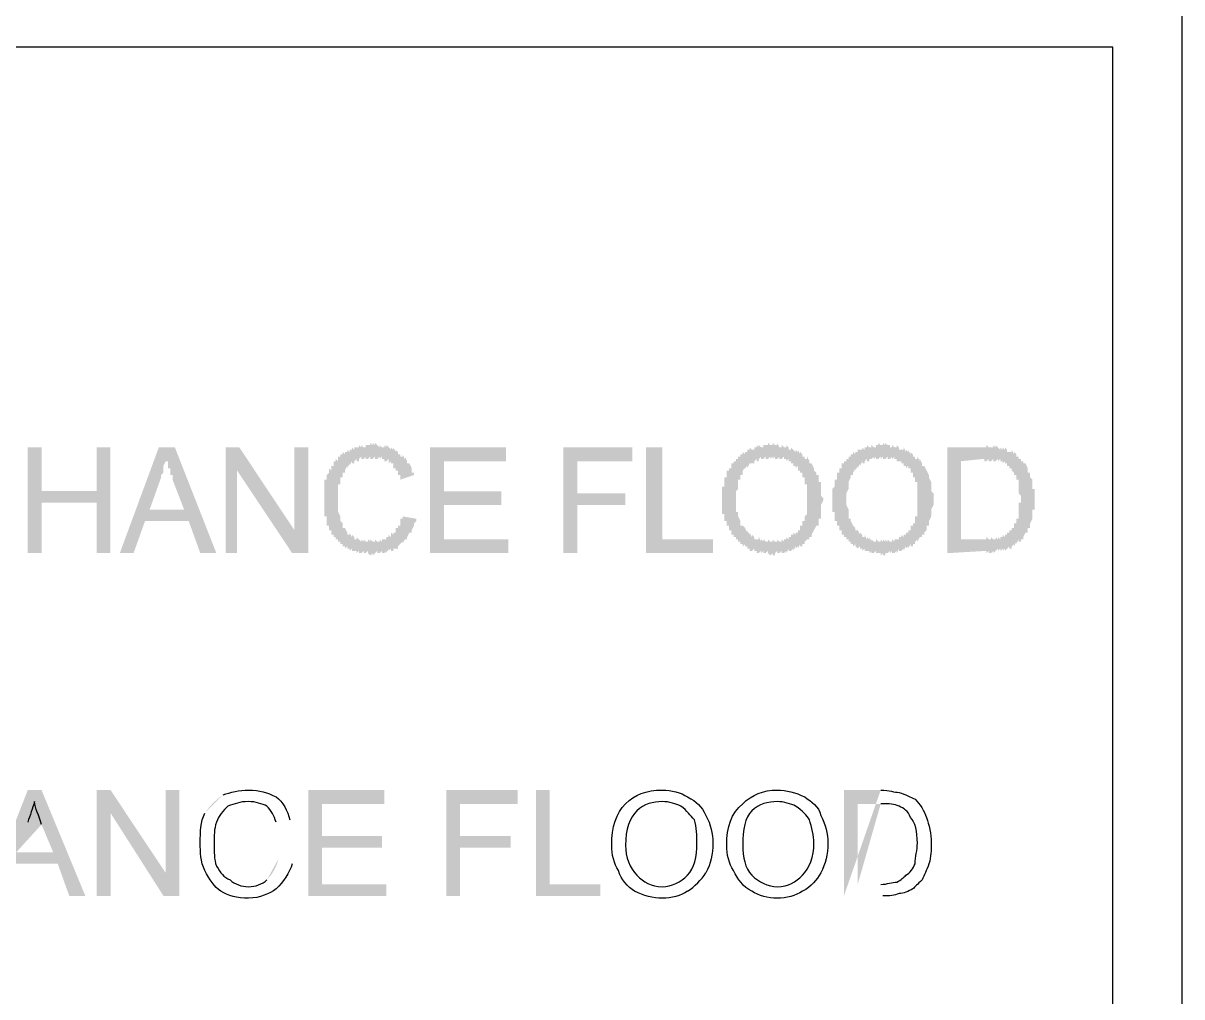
# Model space of a CAD drawing. Header units: feet. Extents: x -88.4 to -52.7, y -30 to -2.4.
# Drawn here: x -55.828 to -54.987, y -10.448 to -9.742 of the extents above; entities that cross this region are included whole.
import ezdxf

# ---------------------------------------------------------------- set-up
doc = ezdxf.new("R2010")
doc.units = ezdxf.units.FT
doc.header["$LTSCALE"] = 0.3
doc.header["$MEASUREMENT"] = 0
doc.layers.add('PDF_Geometry', color=7, linetype='Continuous')
doc.layers.add('PDF_Solid Fills', color=7, linetype='Continuous')

msp = doc.modelspace()

# ---------------------------------------------------------------- hatches: boundary and pattern name
at = {"layer": 'PDF_Solid Fills', "transparency": 33554559}
for points in [[(-55.55233, -10.09957), (-55.54233, -10.10124), (-55.54233, -10.10291), (-55.544, -10.10457), (-55.544, -10.10291), (-55.544, -10.10624), (-55.544, -10.10791), (-55.544, -10.10624), (-55.54567, -10.10957), (-55.54567, -10.10791), (-55.54567, -10.11124), (-55.54733, -10.11124), (-55.54733, -10.11291), (-55.54733, -10.11124), (-55.549, -10.11457), (-55.549, -10.11291), (-55.549, -10.11624), (-55.55067, -10.11624), (-55.55067, -10.11791), (-55.55067, -10.11624), (-55.55233, -10.11957), (-55.55233, -10.11791), (-55.554, -10.11957), (-55.554, -10.12124), (-55.554, -10.11957), (-55.55567, -10.12124), (-55.55567, -10.12291), (-55.55733, -10.12291), (-55.559, -10.12291), (-55.559, -10.12457), (-55.56067, -10.12457), (-55.56067, -10.12291), (-55.56233, -10.12457), (-55.56233, -10.12291), (-55.564, -10.12624), (-55.564, -10.12457), (-55.56567, -10.12624), (-55.56733, -10.12624), (-55.56733, -10.12457), (-55.569, -10.12624), (-55.57067, -10.12624), (-55.57067, -10.12457), (-55.57233, -10.12624), (-55.574, -10.12791), (-55.574, -10.12624), (-55.57567, -10.12791), (-55.57733, -10.12624), (-55.57733, -10.12457), (-55.579, -10.12624), (-55.58067, -10.12624), (-55.58067, -10.12457), (-55.58233, -10.12624), (-55.584, -10.12624), (-55.584, -10.12457), (-55.58567, -10.12624), (-55.58567, -10.12457), (-55.58733, -10.12457), (-55.5891, -10.12457), (-55.5891, -10.12291), (-55.59077, -10.12457), (-55.59077, -10.12291), (-55.59244, -10.12291), (-55.59244, -10.12124), (-55.5941, -10.12291), (-55.5941, -10.12124), (-55.59577, -10.12124), (-55.59577, -10.11957), (-55.59744, -10.11957), (-55.59744, -10.11791), (-55.59744, -10.11791), (-55.5991, -10.11791), (-55.5991, -10.11624), (-55.60077, -10.11624), (-55.60077, -10.11457), (-55.60077, -10.11457), (-55.60244, -10.11457), (-55.60244, -10.11291), (-55.6041, -10.11291), (-55.6041, -10.11124), (-55.6041, -10.10957), (-55.60577, -10.10957), (-55.60577, -10.10791), (-55.60577, -10.10624), (-55.60577, -10.10624), (-55.60577, -10.10624), (-55.60744, -10.10624), (-55.60744, -10.10457), (-55.60744, -10.10291), (-55.60744, -10.10124), (-55.60744, -10.10124), (-55.60744, -10.09957), (-55.6091, -10.09957), (-55.6091, -10.09791), (-55.6091, -10.09624), (-55.6091, -10.09624), (-55.6091, -10.09457), (-55.6091, -10.09457), (-55.6091, -10.09291), (-55.6091, -10.09124), (-55.6091, -10.09124), (-55.6091, -10.08957), (-55.6091, -10.08791), (-55.6091, -10.08791), (-55.6091, -10.08624), (-55.6091, -10.08624), (-55.6091, -10.08457), (-55.6091, -10.08291), (-55.6091, -10.08291), (-55.6091, -10.08124), (-55.6091, -10.07957), (-55.6091, -10.07957), (-55.6091, -10.07791), (-55.6091, -10.07624), (-55.6091, -10.07624), (-55.6091, -10.07457), (-55.6091, -10.07291), (-55.60744, -10.07291), (-55.60744, -10.07124), (-55.60744, -10.07124), (-55.60744, -10.06957), (-55.60744, -10.06957), (-55.60577, -10.06791), (-55.60577, -10.06624), (-55.60577, -10.06624), (-55.60577, -10.06457), (-55.6041, -10.06624), (-55.6041, -10.06457), (-55.6041, -10.06291), (-55.60244, -10.06291), (-55.60244, -10.06114), (-55.60244, -10.05947), (-55.60077, -10.05947), (-55.60077, -10.0578), (-55.5991, -10.05947), (-55.5991, -10.0578), (-55.5991, -10.05614), (-55.59744, -10.05614), (-55.59744, -10.05447), (-55.59577, -10.05447), (-55.59577, -10.0528), (-55.5941, -10.05447), (-55.5941, -10.0528), (-55.59244, -10.0528), (-55.59244, -10.05114), (-55.59077, -10.0528), (-55.59077, -10.05114), (-55.5891, -10.05114), (-55.5891, -10.04947), (-55.58733, -10.05114), (-55.58733, -10.04947), (-55.58567, -10.04947), (-55.584, -10.04947), (-55.584, -10.0478), (-55.58233, -10.04947), (-55.58233, -10.0478), (-55.58067, -10.04947), (-55.579, -10.04947), (-55.579, -10.0478), (-55.57733, -10.0478), (-55.57567, -10.0478), (-55.57567, -10.04614), (-55.574, -10.0478), (-55.574, -10.04614), (-55.57233, -10.0478), (-55.57233, -10.04614), (-55.57067, -10.0478), (-55.569, -10.04947), (-55.569, -10.0478), (-55.56733, -10.04947), (-55.56567, -10.04947), (-55.56567, -10.0478), (-55.564, -10.04947), (-55.564, -10.0478), (-55.56233, -10.04947), (-55.56067, -10.05114), (-55.56067, -10.04947), (-55.559, -10.05114), (-55.559, -10.04947), (-55.55733, -10.0528), (-55.55733, -10.05114), (-55.55567, -10.0528), (-55.55567, -10.05447), (-55.554, -10.05447), (-55.554, -10.0528), (-55.554, -10.05614), (-55.55233, -10.05614), (-55.55233, -10.05447), (-55.55067, -10.0578), (-55.55067, -10.05614), (-55.549, -10.05947), (-55.549, -10.0578), (-55.549, -10.06114), (-55.54733, -10.06114), (-55.54733, -10.06291), (-55.54733, -10.06114), (-55.54567, -10.06457), (-55.54567, -10.06291), (-55.54567, -10.06624), (-55.54567, -10.06791), (-55.544, -10.06791), (-55.544, -10.06957), (-55.544, -10.07124), (-55.544, -10.06957), (-55.554, -10.07291), (-55.554, -10.07124), (-55.554, -10.06957), (-55.55567, -10.06957), (-55.55567, -10.06791), (-55.55567, -10.06624), (-55.55733, -10.06624), (-55.55733, -10.06457), (-55.55733, -10.06457), (-55.559, -10.06457), (-55.559, -10.06291), (-55.559, -10.06114), (-55.56067, -10.06114), (-55.56067, -10.05947), (-55.56233, -10.06114), (-55.56233, -10.05947), (-55.56233, -10.0578), (-55.564, -10.05947), (-55.56567, -10.05947), (-55.56567, -10.0578), (-55.56733, -10.0578), (-55.56733, -10.05614), (-55.569, -10.0578), (-55.569, -10.05614), (-55.57067, -10.0578), (-55.57233, -10.0578), (-55.57233, -10.05614), (-55.574, -10.0578), (-55.57567, -10.0578), (-55.57567, -10.05614), (-55.57733, -10.0578), (-55.579, -10.0578), (-55.579, -10.05614), (-55.58067, -10.0578), (-55.58233, -10.0578), (-55.58233, -10.05614), (-55.584, -10.0578), (-55.584, -10.05947), (-55.58567, -10.05947), (-55.58567, -10.0578), (-55.58733, -10.05947), (-55.58733, -10.06114), (-55.5891, -10.06114), (-55.5891, -10.05947), (-55.59077, -10.06291), (-55.59077, -10.06114), (-55.59244, -10.06457), (-55.59244, -10.06291), (-55.5941, -10.06624), (-55.5941, -10.06457), (-55.5941, -10.06791), (-55.59577, -10.06791), (-55.59577, -10.06957), (-55.59577, -10.06791), (-55.59577, -10.07124), (-55.59744, -10.07124), (-55.59744, -10.07291), (-55.59744, -10.07124), (-55.59744, -10.07457), (-55.59744, -10.07624), (-55.5991, -10.07624), (-55.5991, -10.07791), (-55.5991, -10.07624), (-55.5991, -10.07957), (-55.5991, -10.08124), (-55.5991, -10.07957), (-55.5991, -10.08291), (-55.5991, -10.08457), (-55.5991, -10.08291), (-55.5991, -10.08624), (-55.5991, -10.08791), (-55.5991, -10.08624), (-55.5991, -10.08624), (-55.5991, -10.08957), (-55.5991, -10.09124), (-55.5991, -10.08957), (-55.5991, -10.09291), (-55.5991, -10.09457), (-55.5991, -10.09291), (-55.5991, -10.09624), (-55.5991, -10.09791), (-55.5991, -10.09624), (-55.59744, -10.09957), (-55.59744, -10.09791), (-55.59744, -10.10124), (-55.59744, -10.09957), (-55.59744, -10.10291), (-55.59744, -10.10457), (-55.59744, -10.10291), (-55.59577, -10.10457), (-55.59577, -10.10624), (-55.59577, -10.10791), (-55.5941, -10.10791), (-55.5941, -10.10957), (-55.5941, -10.10791), (-55.59244, -10.11124), (-55.59244, -10.10957), (-55.59244, -10.11291), (-55.59077, -10.11291), (-55.59077, -10.11124), (-55.5891, -10.11457), (-55.5891, -10.11291), (-55.58733, -10.11457), (-55.58733, -10.11624), (-55.58567, -10.11624), (-55.58567, -10.11457), (-55.584, -10.11624), (-55.58233, -10.11791), (-55.58233, -10.11624), (-55.58067, -10.11791), (-55.58067, -10.11624), (-55.579, -10.11791), (-55.57733, -10.11791), (-55.57733, -10.11624), (-55.57567, -10.11791), (-55.57567, -10.11624), (-55.574, -10.11791), (-55.57233, -10.11791), (-55.57233, -10.11624), (-55.57067, -10.11791), (-55.569, -10.11791), (-55.569, -10.11624), (-55.56733, -10.11791), (-55.56733, -10.11624), (-55.56567, -10.11624), (-55.564, -10.11624), (-55.564, -10.11457), (-55.56233, -10.11457), (-55.56233, -10.11291), (-55.56067, -10.11457), (-55.56067, -10.11291), (-55.56067, -10.11124), (-55.559, -10.11291), (-55.559, -10.11124), (-55.55733, -10.11124), (-55.55733, -10.10957), (-55.55733, -10.10791), (-55.55567, -10.10791), (-55.55567, -10.10624), (-55.55567, -10.10624), (-55.554, -10.10624), (-55.554, -10.10457), (-55.554, -10.10291), (-55.554, -10.10124), (-55.554, -10.10124), (-55.55233, -10.10124), (-55.55233, -10.09957), (-55.55233, -10.09791)], [(-55.82431, -10.12624), (-55.82431, -10.04947), (-55.81431, -10.04947), (-55.81431, -10.08114), (-55.77431, -10.08114), (-55.77431, -10.04947), (-55.76431, -10.04947), (-55.76431, -10.12624), (-55.77431, -10.12624), (-55.77431, -10.08957), (-55.81431, -10.08957), (-55.81431, -10.12624)], [(-55.68077, -10.12624), (-55.68077, -10.04947), (-55.67077, -10.04947), (-55.63077, -10.10957), (-55.63077, -10.04947), (-55.62077, -10.04947), (-55.62077, -10.12624), (-55.63244, -10.12624), (-55.67244, -10.06614), (-55.67244, -10.12624)], [(-55.53233, -10.12624), (-55.53233, -10.04947), (-55.47733, -10.04947), (-55.47733, -10.05947), (-55.52233, -10.05947), (-55.52233, -10.08124), (-55.48067, -10.08124), (-55.48067, -10.09124), (-55.52233, -10.09124), (-55.52233, -10.11624), (-55.47556, -10.11624), (-55.47556, -10.12624)], [(-55.43556, -10.12624), (-55.43556, -10.04947), (-55.38556, -10.04947), (-55.38556, -10.05947), (-55.42556, -10.05947), (-55.42556, -10.08291), (-55.39056, -10.08291), (-55.39056, -10.09124), (-55.42556, -10.09124), (-55.42556, -10.12624)], [(-55.37556, -10.12624), (-55.37556, -10.04947), (-55.36379, -10.04947), (-55.36379, -10.11624), (-55.32712, -10.11624), (-55.32712, -10.12624)], [(-55.77421, -10.37499), (-55.77421, -10.29822), (-55.76421, -10.29822), (-55.72421, -10.35832), (-55.72421, -10.29822), (-55.71421, -10.29822), (-55.71421, -10.37499), (-55.72587, -10.37499), (-55.76421, -10.31489), (-55.76421, -10.37499)], [(-55.62077, -10.37499), (-55.62077, -10.29822), (-55.56567, -10.29822), (-55.56567, -10.30822), (-55.61077, -10.30822), (-55.61077, -10.33155), (-55.56733, -10.33155), (-55.56733, -10.33999), (-55.61077, -10.33999), (-55.61077, -10.36666), (-55.564, -10.36666), (-55.564, -10.37499)], [(-55.52067, -10.37499), (-55.52067, -10.29822), (-55.4689, -10.29822), (-55.4689, -10.30822), (-55.51067, -10.30822), (-55.51067, -10.33155), (-55.4739, -10.33155), (-55.4739, -10.33999), (-55.51067, -10.33999), (-55.51067, -10.37499)], [(-55.45556, -10.37499), (-55.45556, -10.29822), (-55.44556, -10.29822), (-55.44556, -10.36666), (-55.4089, -10.36666), (-55.4089, -10.37499)]]:
    msp.add_hatch(color=256, dxfattribs=at).paths.add_polyline_path(points)
h = msp.add_hatch(color=256, dxfattribs=at)
h.paths.add_polyline_path([(-55.32046, -10.08957), (-55.32046, -10.08791), (-55.32046, -10.08624), (-55.32046, -10.08457), (-55.32046, -10.08291), (-55.32046, -10.08291), (-55.32046, -10.08124), (-55.32046, -10.07957), (-55.32046, -10.07957), (-55.32046, -10.07791), (-55.31879, -10.07791), (-55.31879, -10.07624), (-55.31879, -10.07457), (-55.31879, -10.07291), (-55.31879, -10.07291), (-55.31879, -10.07124), (-55.31712, -10.07124), (-55.31712, -10.06957), (-55.31712, -10.06957), (-55.31712, -10.06791), (-55.31712, -10.06624), (-55.31546, -10.06624), (-55.31546, -10.06457), (-55.31546, -10.06457), (-55.31379, -10.06457), (-55.31379, -10.06291), (-55.31379, -10.06114), (-55.31212, -10.06114), (-55.31212, -10.05947), (-55.31212, -10.05947), (-55.31046, -10.05947), (-55.31046, -10.0578), (-55.31046, -10.0578), (-55.30879, -10.0578), (-55.30879, -10.05614), (-55.30712, -10.05614), (-55.30712, -10.05447), (-55.30546, -10.05447), (-55.30546, -10.0528), (-55.30379, -10.05447), (-55.30379, -10.0528), (-55.30213, -10.0528), (-55.30213, -10.05114), (-55.30046, -10.05114), (-55.30046, -10.04947), (-55.29879, -10.05114), (-55.29713, -10.05114), (-55.29713, -10.04947), (-55.29546, -10.04947), (-55.29546, -10.0478), (-55.29379, -10.04947), (-55.29379, -10.0478), (-55.29212, -10.04947), (-55.29046, -10.04947), (-55.29046, -10.0478), (-55.28879, -10.0478), (-55.28712, -10.0478), (-55.28712, -10.04614), (-55.28546, -10.0478), (-55.28379, -10.0478), (-55.28379, -10.04614), (-55.28379, -10.04614), (-55.28212, -10.0478), (-55.28046, -10.0478), (-55.28046, -10.04614), (-55.27879, -10.04947), (-55.27712, -10.04947), (-55.27712, -10.0478), (-55.27546, -10.04947), (-55.27379, -10.04947), (-55.27379, -10.0478), (-55.27213, -10.04947), (-55.27213, -10.05114), (-55.27046, -10.05114), (-55.27046, -10.04947), (-55.26879, -10.05114), (-55.26713, -10.0528), (-55.26713, -10.05114), (-55.26546, -10.0528), (-55.26546, -10.05114), (-55.26379, -10.05447), (-55.26379, -10.0528), (-55.26212, -10.05447), (-55.26212, -10.05614), (-55.26046, -10.05614), (-55.26046, -10.0578), (-55.25879, -10.0578), (-55.25879, -10.05614), (-55.25712, -10.05947), (-55.25712, -10.0578), (-55.25712, -10.06114), (-55.25546, -10.06114), (-55.25546, -10.06291), (-55.25546, -10.06114), (-55.25379, -10.06457), (-55.25379, -10.06291), (-55.25379, -10.06624), (-55.25202, -10.06791), (-55.25202, -10.06624), (-55.25202, -10.06624), (-55.25202, -10.06957), (-55.25035, -10.06957), (-55.25035, -10.07124), (-55.25035, -10.07291), (-55.25035, -10.07124), (-55.25035, -10.07457), (-55.24869, -10.07457), (-55.24869, -10.07624), (-55.24869, -10.07791), (-55.24869, -10.07624), (-55.24869, -10.07957), (-55.24869, -10.07791), (-55.24869, -10.08124), (-55.24869, -10.08291), (-55.24869, -10.08124), (-55.24869, -10.08457), (-55.24702, -10.08624), (-55.24702, -10.08457), (-55.24702, -10.08791), (-55.24702, -10.08957), (-55.24702, -10.08791), (-55.24869, -10.09124), (-55.24869, -10.09291), (-55.24869, -10.09124), (-55.24869, -10.09457), (-55.24869, -10.09624), (-55.24869, -10.09457), (-55.24869, -10.09791), (-55.24869, -10.09624), (-55.24869, -10.09957), (-55.24869, -10.10124), (-55.25035, -10.10124), (-55.25035, -10.10291), (-55.25035, -10.10124), (-55.25035, -10.10457), (-55.25035, -10.10624), (-55.25202, -10.10624), (-55.25202, -10.10791), (-55.25202, -10.10624), (-55.25202, -10.10624), (-55.25379, -10.10957), (-55.25379, -10.11124), (-55.25379, -10.10957), (-55.25546, -10.11291), (-55.25546, -10.11124), (-55.25546, -10.11457), (-55.25712, -10.11457), (-55.25712, -10.11624), (-55.25879, -10.11624), (-55.25879, -10.11791), (-55.25879, -10.11624), (-55.26046, -10.11791), (-55.26046, -10.11957), (-55.26212, -10.11957), (-55.26212, -10.12124), (-55.26379, -10.12124), (-55.26379, -10.11957), (-55.26546, -10.12291), (-55.26546, -10.12124), (-55.26713, -10.12291), (-55.26713, -10.12124), (-55.26879, -10.12457), (-55.26879, -10.12291), (-55.27046, -10.12457), (-55.27213, -10.12457), (-55.27213, -10.12291), (-55.27379, -10.12624), (-55.27379, -10.12457), (-55.27546, -10.12624), (-55.27712, -10.12624), (-55.27712, -10.12457), (-55.27879, -10.12624), (-55.28046, -10.12624), (-55.28046, -10.12457), (-55.28212, -10.12624), (-55.28212, -10.12791), (-55.28379, -10.12791), (-55.28379, -10.12624), (-55.28546, -10.12791), (-55.28712, -10.12624), (-55.28712, -10.12457), (-55.28879, -10.12624), (-55.29046, -10.12624), (-55.29046, -10.12457), (-55.29212, -10.12624), (-55.29212, -10.12457), (-55.29379, -10.12624), (-55.29546, -10.12624), (-55.29546, -10.12457), (-55.29713, -10.12457), (-55.29713, -10.12291), (-55.29879, -10.12457), (-55.30046, -10.12457), (-55.30046, -10.12291), (-55.30213, -10.12291), (-55.30213, -10.12124), (-55.30379, -10.12124), (-55.30379, -10.11957), (-55.30379, -10.11957), (-55.30546, -10.12124), (-55.30546, -10.11957), (-55.30712, -10.11957), (-55.30712, -10.11791), (-55.30879, -10.11791), (-55.30879, -10.11624), (-55.31046, -10.11624), (-55.31046, -10.11457), (-55.31212, -10.11457), (-55.31212, -10.11291), (-55.31212, -10.11291), (-55.31379, -10.11291), (-55.31379, -10.11124), (-55.31379, -10.10957), (-55.31546, -10.10957), (-55.31546, -10.10791), (-55.31546, -10.10791), (-55.31546, -10.10624), (-55.31712, -10.10624), (-55.31712, -10.10457), (-55.31712, -10.10457), (-55.31712, -10.10291), (-55.31879, -10.10291), (-55.31879, -10.10124), (-55.31879, -10.09957), (-55.31879, -10.09957), (-55.31879, -10.09791), (-55.32046, -10.09791), (-55.32046, -10.09624), (-55.32046, -10.09457), (-55.32046, -10.09457), (-55.32046, -10.09291), (-55.32046, -10.09124), (-55.32046, -10.09124), (-55.32046, -10.08957), (-55.32046, -10.08957), (-55.32046, -10.08791)], flags=0)
h.paths.add_polyline_path([(-55.31046, -10.08957), (-55.31046, -10.08791), (-55.31046, -10.09124), (-55.31046, -10.09291), (-55.31046, -10.09124), (-55.31046, -10.09457), (-55.31046, -10.09624), (-55.30879, -10.09624), (-55.30879, -10.09791), (-55.30879, -10.09957), (-55.30879, -10.09791), (-55.30879, -10.10124), (-55.30879, -10.09957), (-55.30712, -10.10291), (-55.30712, -10.10457), (-55.30712, -10.10291), (-55.30712, -10.10624), (-55.30546, -10.10624), (-55.30546, -10.10791), (-55.30546, -10.10624), (-55.30379, -10.10791), (-55.30379, -10.10957), (-55.30379, -10.10791), (-55.30213, -10.11124), (-55.30213, -10.10957), (-55.30046, -10.11291), (-55.30046, -10.11124), (-55.30046, -10.11124), (-55.29879, -10.11457), (-55.29879, -10.11291), (-55.29713, -10.11457), (-55.29713, -10.11624), (-55.29546, -10.11624), (-55.29379, -10.11624), (-55.29379, -10.11457), (-55.29212, -10.11791), (-55.29212, -10.11624), (-55.29046, -10.11791), (-55.29046, -10.11624), (-55.28879, -10.11791), (-55.28712, -10.11791), (-55.28712, -10.11624), (-55.28546, -10.11791), (-55.28379, -10.11791), (-55.28379, -10.11624), (-55.28379, -10.11624), (-55.28212, -10.11791), (-55.28046, -10.11791), (-55.28046, -10.11624), (-55.27879, -10.11791), (-55.27712, -10.11791), (-55.27712, -10.11624), (-55.27546, -10.11791), (-55.27546, -10.11624), (-55.27379, -10.11624), (-55.27379, -10.11457), (-55.27213, -10.11624), (-55.27213, -10.11457), (-55.27046, -10.11457), (-55.27046, -10.11291), (-55.26879, -10.11291), (-55.26879, -10.11124), (-55.26713, -10.11291), (-55.26713, -10.11124), (-55.26546, -10.11124), (-55.26546, -10.10957), (-55.26546, -10.10957), (-55.26379, -10.10957), (-55.26379, -10.10791), (-55.26379, -10.10624), (-55.26212, -10.10624), (-55.26212, -10.10457), (-55.26212, -10.10457), (-55.26212, -10.10291), (-55.26046, -10.10291), (-55.26046, -10.10124), (-55.26046, -10.10124), (-55.26046, -10.09957), (-55.26046, -10.09957), (-55.25879, -10.09791), (-55.25879, -10.09624), (-55.25879, -10.09624), (-55.25879, -10.09457), (-55.25879, -10.09291), (-55.25879, -10.09291), (-55.25879, -10.09124), (-55.25879, -10.08957), (-55.25879, -10.08957), (-55.25879, -10.08791), (-55.25879, -10.08624), (-55.25879, -10.08624), (-55.25879, -10.08457), (-55.25879, -10.08457), (-55.25879, -10.08291), (-55.25879, -10.08124), (-55.25879, -10.08124), (-55.25879, -10.07957), (-55.25879, -10.07791), (-55.25879, -10.07791), (-55.25879, -10.07624), (-55.26046, -10.07624), (-55.26046, -10.07457), (-55.26046, -10.07291), (-55.26046, -10.07291), (-55.26046, -10.07124), (-55.26212, -10.07124), (-55.26212, -10.06957), (-55.26212, -10.06957), (-55.26212, -10.06791), (-55.26379, -10.06791), (-55.26379, -10.06624), (-55.26546, -10.06624), (-55.26546, -10.06457), (-55.26546, -10.06291), (-55.26713, -10.06457), (-55.26713, -10.06291), (-55.26879, -10.06291), (-55.26879, -10.06114), (-55.27046, -10.06114), (-55.27046, -10.05947), (-55.27213, -10.05947), (-55.27213, -10.0578), (-55.27379, -10.05947), (-55.27379, -10.0578), (-55.27546, -10.0578), (-55.27546, -10.05614), (-55.27712, -10.0578), (-55.27879, -10.0578), (-55.27879, -10.05614), (-55.28046, -10.0578), (-55.28212, -10.0578), (-55.28212, -10.05614), (-55.28379, -10.0578), (-55.28379, -10.05614), (-55.28546, -10.0578), (-55.28546, -10.05614), (-55.28712, -10.0578), (-55.28879, -10.0578), (-55.28879, -10.05614), (-55.29046, -10.0578), (-55.29212, -10.0578), (-55.29212, -10.05614), (-55.29379, -10.0578), (-55.29379, -10.05947), (-55.29546, -10.05947), (-55.29546, -10.0578), (-55.29713, -10.05947), (-55.29713, -10.06114), (-55.29879, -10.06114), (-55.30046, -10.06114), (-55.30046, -10.06291), (-55.30046, -10.06114), (-55.30213, -10.06457), (-55.30213, -10.06291), (-55.30379, -10.06457), (-55.30379, -10.06624), (-55.30379, -10.06457), (-55.30546, -10.06624), (-55.30546, -10.06791), (-55.30546, -10.06624), (-55.30546, -10.06957), (-55.30712, -10.06957), (-55.30712, -10.07124), (-55.30712, -10.06957), (-55.30712, -10.07291), (-55.30879, -10.07291), (-55.30879, -10.07457), (-55.30879, -10.07624), (-55.30879, -10.07457), (-55.30879, -10.07791), (-55.30879, -10.07624), (-55.30879, -10.07957), (-55.31046, -10.08124), (-55.31046, -10.07957), (-55.31046, -10.08291), (-55.31046, -10.08457), (-55.31046, -10.08624), (-55.31046, -10.08457), (-55.31046, -10.08791)], flags=0)
h = msp.add_hatch(color=256, dxfattribs=at)
h.paths.add_polyline_path([(-55.24035, -10.08957), (-55.24035, -10.08791), (-55.24035, -10.08624), (-55.24035, -10.08457), (-55.24035, -10.08291), (-55.24035, -10.08291), (-55.24035, -10.08124), (-55.24035, -10.07957), (-55.24035, -10.07957), (-55.23869, -10.07791), (-55.23869, -10.07624), (-55.23869, -10.07624), (-55.23869, -10.07457), (-55.23869, -10.07291), (-55.23869, -10.07291), (-55.23702, -10.07291), (-55.23702, -10.07124), (-55.23702, -10.06957), (-55.23702, -10.06957), (-55.23702, -10.06791), (-55.23535, -10.06791), (-55.23535, -10.06624), (-55.23535, -10.06457), (-55.23535, -10.06457), (-55.23369, -10.06457), (-55.23369, -10.06291), (-55.23369, -10.06114), (-55.23202, -10.06114), (-55.23202, -10.05947), (-55.23202, -10.05947), (-55.23035, -10.05947), (-55.23035, -10.0578), (-55.22869, -10.0578), (-55.22869, -10.05614), (-55.22702, -10.05614), (-55.22702, -10.05447), (-55.22702, -10.05447), (-55.22535, -10.05447), (-55.22535, -10.0528), (-55.22369, -10.05447), (-55.22369, -10.0528), (-55.22202, -10.0528), (-55.22202, -10.05114), (-55.22035, -10.05114), (-55.21869, -10.05114), (-55.21869, -10.04947), (-55.21702, -10.05114), (-55.21702, -10.04947), (-55.21535, -10.04947), (-55.21535, -10.0478), (-55.21369, -10.04947), (-55.21202, -10.04947), (-55.21202, -10.0478), (-55.21035, -10.04947), (-55.20869, -10.04947), (-55.20869, -10.0478), (-55.20702, -10.0478), (-55.20702, -10.04614), (-55.20535, -10.0478), (-55.20369, -10.0478), (-55.20369, -10.04614), (-55.20202, -10.0478), (-55.20202, -10.04614), (-55.20035, -10.0478), (-55.19869, -10.0478), (-55.19869, -10.04947), (-55.19702, -10.04947), (-55.19702, -10.0478), (-55.19535, -10.04947), (-55.19369, -10.04947), (-55.19369, -10.0478), (-55.19202, -10.04947), (-55.19202, -10.05114), (-55.19035, -10.05114), (-55.18869, -10.05114), (-55.18869, -10.04947), (-55.18702, -10.0528), (-55.18702, -10.05114), (-55.18535, -10.0528), (-55.18535, -10.05114), (-55.18369, -10.05447), (-55.18369, -10.0528), (-55.18202, -10.05447), (-55.18202, -10.05614), (-55.18035, -10.05614), (-55.18035, -10.0578), (-55.17869, -10.0578), (-55.17869, -10.05614), (-55.17702, -10.05947), (-55.17702, -10.0578), (-55.17535, -10.06114), (-55.17535, -10.05947), (-55.17535, -10.06291), (-55.17369, -10.06291), (-55.17369, -10.06457), (-55.17369, -10.06291), (-55.17202, -10.06624), (-55.17202, -10.06791), (-55.17202, -10.06624), (-55.17202, -10.06624), (-55.17035, -10.06957), (-55.17035, -10.06791), (-55.17035, -10.07124), (-55.17035, -10.07291), (-55.17035, -10.07124), (-55.16869, -10.07457), (-55.16869, -10.07291), (-55.16869, -10.07624), (-55.16869, -10.07791), (-55.16869, -10.07624), (-55.16869, -10.07957), (-55.16869, -10.07791), (-55.16869, -10.08124), (-55.16702, -10.08291), (-55.16702, -10.08124), (-55.16702, -10.08457), (-55.16702, -10.08624), (-55.16702, -10.08457), (-55.16702, -10.08791), (-55.16702, -10.08957), (-55.16702, -10.08791), (-55.16702, -10.09124), (-55.16702, -10.09291), (-55.16702, -10.09124), (-55.16869, -10.09457), (-55.16869, -10.09624), (-55.16869, -10.09457), (-55.16869, -10.09791), (-55.16869, -10.09624), (-55.16869, -10.09957), (-55.16869, -10.10124), (-55.16869, -10.09957), (-55.17035, -10.10291), (-55.17035, -10.10124), (-55.17035, -10.10457), (-55.17035, -10.10624), (-55.17202, -10.10624), (-55.17202, -10.10791), (-55.17202, -10.10624), (-55.17202, -10.10624), (-55.17202, -10.10957), (-55.17369, -10.11124), (-55.17369, -10.10957), (-55.17369, -10.11291), (-55.17535, -10.11291), (-55.17535, -10.11457), (-55.17702, -10.11457), (-55.17702, -10.11624), (-55.17702, -10.11457), (-55.17869, -10.11791), (-55.17869, -10.11624), (-55.18035, -10.11791), (-55.18035, -10.11957), (-55.18202, -10.11957), (-55.18202, -10.12124), (-55.18369, -10.12124), (-55.18369, -10.11957), (-55.18535, -10.12291), (-55.18535, -10.12124), (-55.18702, -10.12291), (-55.18702, -10.12124), (-55.18869, -10.12457), (-55.18869, -10.12291), (-55.19035, -10.12457), (-55.19202, -10.12457), (-55.19202, -10.12291), (-55.19369, -10.12624), (-55.19369, -10.12457), (-55.19535, -10.12624), (-55.19702, -10.12624), (-55.19702, -10.12457), (-55.19869, -10.12624), (-55.19869, -10.12457), (-55.20035, -10.12624), (-55.20202, -10.12624), (-55.20202, -10.12791), (-55.20369, -10.12791), (-55.20369, -10.12624), (-55.20535, -10.12791), (-55.20535, -10.12624), (-55.20702, -10.12624), (-55.20869, -10.12624), (-55.20869, -10.12457), (-55.21035, -10.12624), (-55.21202, -10.12624), (-55.21202, -10.12457), (-55.21369, -10.12624), (-55.21369, -10.12457), (-55.21535, -10.12457), (-55.21702, -10.12457), (-55.21702, -10.12291), (-55.21869, -10.12457), (-55.21869, -10.12291), (-55.22035, -10.12291), (-55.22035, -10.12124), (-55.22202, -10.12291), (-55.22369, -10.12124), (-55.22369, -10.11957), (-55.22369, -10.11957), (-55.22535, -10.12124), (-55.22535, -10.11957), (-55.22702, -10.11957), (-55.22702, -10.11791), (-55.22869, -10.11791), (-55.22869, -10.11624), (-55.23035, -10.11624), (-55.23035, -10.11457), (-55.23035, -10.11457), (-55.23202, -10.11457), (-55.23202, -10.11291), (-55.23369, -10.11291), (-55.23369, -10.11124), (-55.23369, -10.10957), (-55.23535, -10.10957), (-55.23535, -10.10791), (-55.23535, -10.10791), (-55.23535, -10.10624), (-55.23702, -10.10624), (-55.23702, -10.10457), (-55.23702, -10.10457), (-55.23702, -10.10291), (-55.23869, -10.10291), (-55.23869, -10.10124), (-55.23869, -10.09957), (-55.23869, -10.09957), (-55.23869, -10.09791), (-55.23869, -10.09791), (-55.23869, -10.09624), (-55.24035, -10.09624), (-55.24035, -10.09457), (-55.24035, -10.09291), (-55.24035, -10.09124), (-55.24035, -10.09124), (-55.24035, -10.08957), (-55.24035, -10.08957), (-55.24035, -10.08791)], flags=0)
h.paths.add_polyline_path([(-55.23035, -10.08957), (-55.23035, -10.08791), (-55.23035, -10.09124), (-55.23035, -10.09291), (-55.23035, -10.09124), (-55.22869, -10.09457), (-55.22869, -10.09624), (-55.22869, -10.09457), (-55.22869, -10.09791), (-55.22869, -10.09957), (-55.22869, -10.09791), (-55.22869, -10.10124), (-55.22702, -10.10124), (-55.22702, -10.10291), (-55.22702, -10.10457), (-55.22702, -10.10291), (-55.22535, -10.10624), (-55.22535, -10.10457), (-55.22535, -10.10791), (-55.22535, -10.10624), (-55.22369, -10.10791), (-55.22369, -10.10957), (-55.22202, -10.10957), (-55.22202, -10.11124), (-55.22202, -10.10957), (-55.22035, -10.11291), (-55.22035, -10.11124), (-55.21869, -10.11291), (-55.21869, -10.11457), (-55.21702, -10.11457), (-55.21702, -10.11291), (-55.21535, -10.11624), (-55.21535, -10.11457), (-55.21369, -10.11624), (-55.21369, -10.11457), (-55.21202, -10.11791), (-55.21202, -10.11624), (-55.21035, -10.11791), (-55.20869, -10.11791), (-55.20869, -10.11624), (-55.20702, -10.11791), (-55.20535, -10.11791), (-55.20535, -10.11624), (-55.20369, -10.11791), (-55.20369, -10.11624), (-55.20202, -10.11791), (-55.20202, -10.11624), (-55.20035, -10.11791), (-55.20035, -10.11624), (-55.19869, -10.11791), (-55.19702, -10.11791), (-55.19702, -10.11624), (-55.19535, -10.11791), (-55.19535, -10.11624), (-55.19369, -10.11624), (-55.19202, -10.11624), (-55.19202, -10.11457), (-55.19035, -10.11457), (-55.19035, -10.11291), (-55.18869, -10.11457), (-55.18869, -10.11291), (-55.18702, -10.11291), (-55.18702, -10.11124), (-55.18535, -10.11124), (-55.18535, -10.10957), (-55.18535, -10.10957), (-55.18535, -10.10957), (-55.18369, -10.10957), (-55.18369, -10.10791), (-55.18369, -10.10624), (-55.18202, -10.10624), (-55.18202, -10.10457), (-55.18202, -10.10457), (-55.18035, -10.10457), (-55.18035, -10.10291), (-55.18035, -10.10124), (-55.18035, -10.10124), (-55.18035, -10.09957), (-55.17869, -10.09957), (-55.17869, -10.09791), (-55.17869, -10.09624), (-55.17869, -10.09624), (-55.17869, -10.09457), (-55.17869, -10.09291), (-55.17869, -10.09291), (-55.17869, -10.09124), (-55.17869, -10.08957), (-55.17869, -10.08957), (-55.17869, -10.08791), (-55.17869, -10.08624), (-55.17869, -10.08624), (-55.17869, -10.08457), (-55.17869, -10.08457), (-55.17869, -10.08291), (-55.17869, -10.08124), (-55.17869, -10.08124), (-55.17869, -10.07957), (-55.17869, -10.07791), (-55.17869, -10.07791), (-55.17869, -10.07624), (-55.17869, -10.07457), (-55.18035, -10.07457), (-55.18035, -10.07291), (-55.18035, -10.07291), (-55.18035, -10.07124), (-55.18035, -10.07124), (-55.18202, -10.07124), (-55.18202, -10.06957), (-55.18202, -10.06791), (-55.18369, -10.06791), (-55.18369, -10.06624), (-55.18369, -10.06457), (-55.18535, -10.06457), (-55.18535, -10.06291), (-55.18702, -10.06457), (-55.18702, -10.06291), (-55.18869, -10.06291), (-55.18869, -10.06114), (-55.19035, -10.06114), (-55.19035, -10.05947), (-55.19035, -10.05947), (-55.19202, -10.05947), (-55.19369, -10.05947), (-55.19369, -10.0578), (-55.19535, -10.0578), (-55.19535, -10.05614), (-55.19702, -10.0578), (-55.19702, -10.05614), (-55.19869, -10.0578), (-55.20035, -10.0578), (-55.20035, -10.05614), (-55.20202, -10.0578), (-55.20369, -10.0578), (-55.20369, -10.05614), (-55.20535, -10.0578), (-55.20535, -10.05614), (-55.20702, -10.0578), (-55.20869, -10.0578), (-55.20869, -10.05614), (-55.21035, -10.0578), (-55.21035, -10.05614), (-55.21202, -10.0578), (-55.21369, -10.0578), (-55.21369, -10.05947), (-55.21535, -10.05947), (-55.21535, -10.0578), (-55.21702, -10.05947), (-55.21702, -10.06114), (-55.21869, -10.06114), (-55.21869, -10.05947), (-55.22035, -10.06291), (-55.22035, -10.06114), (-55.22202, -10.06457), (-55.22202, -10.06291), (-55.22202, -10.06291), (-55.22369, -10.06624), (-55.22369, -10.06457), (-55.22369, -10.06457), (-55.22535, -10.06791), (-55.22535, -10.06624), (-55.22535, -10.06957), (-55.22702, -10.06957), (-55.22702, -10.07124), (-55.22702, -10.06957), (-55.22702, -10.07291), (-55.22702, -10.07124), (-55.22869, -10.07457), (-55.22869, -10.07624), (-55.22869, -10.07457), (-55.22869, -10.07791), (-55.22869, -10.07624), (-55.22869, -10.07957), (-55.22869, -10.08124), (-55.22869, -10.07957), (-55.23035, -10.08291), (-55.23035, -10.08457), (-55.23035, -10.08624), (-55.23035, -10.08457), (-55.23035, -10.08791)], flags=0)
h = msp.add_hatch(color=256, dxfattribs=at)
h.paths.add_polyline_path([(-55.15702, -10.12624), (-55.15702, -10.04947), (-55.13025, -10.04947), (-55.12858, -10.04947), (-55.12858, -10.0478), (-55.12692, -10.04947), (-55.12525, -10.04947), (-55.12358, -10.04947), (-55.12358, -10.0478), (-55.12192, -10.04947), (-55.12192, -10.0478), (-55.12025, -10.04947), (-55.11858, -10.05114), (-55.11858, -10.04947), (-55.11692, -10.05114), (-55.11692, -10.04947), (-55.11525, -10.05114), (-55.11525, -10.04947), (-55.11358, -10.05114), (-55.11358, -10.0528), (-55.11192, -10.0528), (-55.11025, -10.0528), (-55.11025, -10.05114), (-55.10858, -10.05447), (-55.10858, -10.0528), (-55.10692, -10.05447), (-55.10692, -10.05614), (-55.10525, -10.05614), (-55.10525, -10.05447), (-55.10525, -10.0578), (-55.10358, -10.0578), (-55.10358, -10.05947), (-55.10192, -10.05947), (-55.10192, -10.06114), (-55.10025, -10.06114), (-55.10025, -10.06291), (-55.10025, -10.06114), (-55.09858, -10.06457), (-55.09858, -10.06291), (-55.09858, -10.06624), (-55.09858, -10.06791), (-55.09692, -10.06791), (-55.09692, -10.06957), (-55.09692, -10.06791), (-55.09692, -10.06791), (-55.09692, -10.07124), (-55.09525, -10.07291), (-55.09525, -10.07124), (-55.09525, -10.07457), (-55.09525, -10.07291), (-55.09525, -10.07624), (-55.09525, -10.07791), (-55.09525, -10.07624), (-55.09525, -10.07957), (-55.09358, -10.07957), (-55.09358, -10.08124), (-55.09358, -10.08291), (-55.09358, -10.08124), (-55.09358, -10.08457), (-55.09358, -10.08624), (-55.09358, -10.08457), (-55.09358, -10.08791), (-55.09358, -10.08624), (-55.09358, -10.08957), (-55.09358, -10.09124), (-55.09358, -10.08957), (-55.09358, -10.09291), (-55.09358, -10.09457), (-55.09525, -10.09457), (-55.09525, -10.09624), (-55.09525, -10.09791), (-55.09525, -10.09624), (-55.09525, -10.09957), (-55.09525, -10.09791), (-55.09525, -10.10124), (-55.09525, -10.10291), (-55.09525, -10.10124), (-55.09692, -10.10457), (-55.09692, -10.10291), (-55.09692, -10.10624), (-55.09692, -10.10791), (-55.09858, -10.10791), (-55.09858, -10.10957), (-55.09858, -10.10791), (-55.09858, -10.11124), (-55.10025, -10.11124), (-55.10025, -10.11291), (-55.10025, -10.11124), (-55.10192, -10.11457), (-55.10192, -10.11291), (-55.10192, -10.11624), (-55.10358, -10.11624), (-55.10358, -10.11791), (-55.10525, -10.11791), (-55.10525, -10.11624), (-55.10692, -10.11957), (-55.10692, -10.11791), (-55.10858, -10.12124), (-55.10858, -10.11957), (-55.10858, -10.11957), (-55.11025, -10.12124), (-55.11025, -10.12291), (-55.11192, -10.12291), (-55.11192, -10.12124), (-55.11358, -10.12291), (-55.11525, -10.12457), (-55.11525, -10.12291), (-55.11692, -10.12457), (-55.11692, -10.12291), (-55.11858, -10.12457), (-55.11858, -10.12291), (-55.12025, -10.12457), (-55.12025, -10.12291), (-55.12192, -10.12457), (-55.12358, -10.12624), (-55.12358, -10.12457), (-55.12525, -10.12624), (-55.12692, -10.12624), (-55.12692, -10.12457), (-55.12858, -10.12624), (-55.12858, -10.12457)], flags=0)
h.paths.add_polyline_path([(-55.14702, -10.11624), (-55.13025, -10.11624), (-55.12858, -10.11624), (-55.12858, -10.11457), (-55.12692, -10.11624), (-55.12525, -10.11624), (-55.12525, -10.11457), (-55.12358, -10.11624), (-55.12192, -10.11624), (-55.12192, -10.11457), (-55.12025, -10.11624), (-55.12025, -10.11457), (-55.11858, -10.11624), (-55.11858, -10.11457), (-55.11692, -10.11457), (-55.11692, -10.11291), (-55.11525, -10.11457), (-55.11525, -10.11291), (-55.11358, -10.11291), (-55.11358, -10.11124), (-55.11192, -10.11124), (-55.11192, -10.10957), (-55.11192, -10.10957), (-55.11025, -10.10957), (-55.11025, -10.10791), (-55.11025, -10.10791), (-55.10858, -10.10791), (-55.10858, -10.10624), (-55.10858, -10.10457), (-55.10692, -10.10457), (-55.10692, -10.10291), (-55.10692, -10.10124), (-55.10692, -10.10124), (-55.10525, -10.10124), (-55.10525, -10.09957), (-55.10525, -10.09791), (-55.10525, -10.09791), (-55.10525, -10.09624), (-55.10525, -10.09624), (-55.10525, -10.09457), (-55.10525, -10.09291), (-55.10525, -10.09291), (-55.10525, -10.09124), (-55.10525, -10.08957), (-55.10358, -10.08957), (-55.10358, -10.08791), (-55.10358, -10.08624), (-55.10358, -10.08624), (-55.10358, -10.08457), (-55.10525, -10.08291), (-55.10525, -10.08124), (-55.10525, -10.08124), (-55.10525, -10.07957), (-55.10525, -10.07791), (-55.10525, -10.07791), (-55.10525, -10.07624), (-55.10525, -10.07457), (-55.10525, -10.07457), (-55.10525, -10.07291), (-55.10692, -10.07291), (-55.10692, -10.07124), (-55.10692, -10.06957), (-55.10692, -10.06957), (-55.10858, -10.06957), (-55.10858, -10.06791), (-55.10858, -10.06791), (-55.10858, -10.06791), (-55.11025, -10.06624), (-55.11025, -10.06457), (-55.11025, -10.06457), (-55.11192, -10.06457), (-55.11192, -10.06291), (-55.11358, -10.06291), (-55.11358, -10.06114), (-55.11525, -10.06114), (-55.11525, -10.05947), (-55.11692, -10.06114), (-55.11692, -10.05947), (-55.11858, -10.05947), (-55.11858, -10.0578), (-55.11858, -10.0578), (-55.12025, -10.05947), (-55.12025, -10.0578), (-55.12192, -10.05947), (-55.12358, -10.05947), (-55.12358, -10.0578), (-55.12525, -10.05947), (-55.12692, -10.05947), (-55.12692, -10.0578), (-55.12858, -10.05947), (-55.13025, -10.05947), (-55.13025, -10.0578), (-55.14702, -10.05947)], flags=0)
h = msp.add_hatch(color=256, dxfattribs=at)
h.paths.add_polyline_path([(-55.75754, -10.12624), (-55.72921, -10.04947), (-55.71754, -10.04947), (-55.68744, -10.12624), (-55.6991, -10.12624), (-55.70754, -10.10291), (-55.73921, -10.10291), (-55.74754, -10.12624)], flags=0)
h.paths.add_polyline_path([(-55.73587, -10.09457), (-55.71087, -10.09457), (-55.71921, -10.07291), (-55.71921, -10.07124), (-55.71921, -10.07124), (-55.71921, -10.06957), (-55.72087, -10.06957), (-55.72087, -10.06791), (-55.72087, -10.06624), (-55.72087, -10.06457), (-55.72254, -10.06457), (-55.72254, -10.06291), (-55.72254, -10.06114), (-55.72254, -10.06114), (-55.72254, -10.05947), (-55.72254, -10.05947), (-55.72421, -10.05947), (-55.72421, -10.0578), (-55.72421, -10.05614), (-55.72421, -10.05947), (-55.72421, -10.0578), (-55.72421, -10.06114), (-55.72421, -10.05947), (-55.72587, -10.06291), (-55.72587, -10.06457), (-55.72587, -10.06291), (-55.72587, -10.06624), (-55.72587, -10.06457), (-55.72587, -10.06791), (-55.72754, -10.06957), (-55.72754, -10.06791), (-55.72754, -10.07124), (-55.72754, -10.07291), (-55.72754, -10.07124)], flags=0)
h = msp.add_hatch(color=256, dxfattribs=at)
h.paths.add_polyline_path([(-55.85431, -10.37499), (-55.82431, -10.29822), (-55.81431, -10.29822), (-55.78254, -10.37499), (-55.79421, -10.37499), (-55.80254, -10.35166), (-55.83431, -10.35166), (-55.84265, -10.37499)], flags=0)
h.paths.add_polyline_path([(-55.83265, -10.34332), (-55.80588, -10.34332), (-55.81431, -10.32322)], flags=0)
h.paths.add_polyline_path([(-55.82431, -10.32155), (-55.83265, -10.34332)], flags=0)
h = msp.add_hatch(color=256, dxfattribs=at)
h.paths.add_polyline_path([(-55.23202, -10.37499), (-55.23202, -10.29822), (-55.20535, -10.29822)], flags=0)
h.paths.add_polyline_path([(-55.20369, -10.37499), (-55.23202, -10.37499)], flags=0)
h.paths.add_polyline_path([(-55.22202, -10.36666), (-55.20535, -10.36666)], flags=0)
h.paths.add_polyline_path([(-55.20535, -10.30822), (-55.22202, -10.30822), (-55.22202, -10.36666)], flags=0)
h = msp.add_hatch(color=256, dxfattribs=at)
h.paths.add_polyline_path([(-55.64244, -10.34832), (-55.63244, -10.35166)], flags=0)
h.paths.add_polyline_path([(-55.68244, -10.30155, 0.09375), (-55.69577, -10.31489)], flags=0)
h.paths.add_polyline_path([(-55.6341, -10.31989), (-55.6441, -10.32155)], flags=0)
h.paths.add_polyline_path([(-55.65077, -10.36332, 0.13556), (-55.64244, -10.34832)], flags=0)

# ---------------------------------------------------------------- linework, layer by layer
at = {"layer": 'PDF_Geometry', "lineweight": 25}
for points in [[(-54.98681, -2.69832), (-54.98681, -11.71207), (-67.9989, -11.71207), (-67.9989, -2.69832)], [(-57.93962, -9.75905), (-57.93962, -11.66197), (-55.03692, -11.66197), (-55.03692, -9.75905)]]:
    msp.add_lwpolyline(points, close=True, dxfattribs=at)
msp.add_lwpolyline([(-55.34546, -10.37166, 0.09375), (-55.33212, -10.35832)], format="xyb", dxfattribs=at)
for points in [[(-55.68244, -10.30155), (-55.67744, -10.29989), (-55.67077, -10.29822), (-55.6641, -10.29822)], [(-55.6641, -10.29822), (-55.65577, -10.29822), (-55.65077, -10.29989), (-55.6441, -10.30322)], [(-55.39056, -10.30822), (-55.3839, -10.30155), (-55.37556, -10.29822), (-55.36379, -10.29822)], [(-55.36379, -10.29822), (-55.35712, -10.29822), (-55.35046, -10.29989), (-55.34546, -10.30322)], [(-55.30546, -10.30822), (-55.29879, -10.30155), (-55.29046, -10.29822), (-55.28046, -10.29822)], [(-55.28046, -10.29822), (-55.27379, -10.29822), (-55.26712, -10.29989), (-55.26046, -10.30322)], [(-55.20535, -10.29822), (-55.19869, -10.29822), (-55.19535, -10.29989), (-55.19202, -10.29989)], [(-55.19202, -10.29989), (-55.18702, -10.30155), (-55.18369, -10.30322), (-55.18035, -10.30489)], [(-55.81931, -10.30655), (-55.82098, -10.31155), (-55.82265, -10.31655), (-55.82431, -10.32155)], [(-55.81431, -10.32322), (-55.81598, -10.31655), (-55.81931, -10.31155), (-55.81931, -10.30655)], [(-55.6641, -10.30655), (-55.67077, -10.30655), (-55.6741, -10.30822), (-55.6791, -10.30989)], [(-55.65077, -10.30989), (-55.6541, -10.30822), (-55.6591, -10.30655), (-55.6641, -10.30655)], [(-55.6441, -10.30322), (-55.6391, -10.30655), (-55.63577, -10.31322), (-55.6341, -10.31989)], [(-55.40056, -10.33832), (-55.40056, -10.32489), (-55.39723, -10.31489), (-55.39056, -10.30822)], [(-55.36379, -10.30655), (-55.37056, -10.30655), (-55.37723, -10.30822), (-55.38223, -10.31322)], [(-55.35046, -10.30989), (-55.35379, -10.30822), (-55.35879, -10.30655), (-55.36379, -10.30655)], [(-55.34546, -10.30322), (-55.33879, -10.30655), (-55.33546, -10.30989), (-55.33212, -10.31655)], [(-55.31712, -10.33832), (-55.31712, -10.32489), (-55.31379, -10.31489), (-55.30546, -10.30822)], [(-55.28046, -10.30655), (-55.28712, -10.30655), (-55.29379, -10.30822), (-55.29879, -10.31322)], [(-55.26712, -10.30989), (-55.27046, -10.30822), (-55.27546, -10.30655), (-55.28046, -10.30655)], [(-55.26046, -10.30322), (-55.25546, -10.30655), (-55.25035, -10.30989), (-55.24869, -10.31655)], [(-55.19202, -10.30989), (-55.19535, -10.30822), (-55.19869, -10.30822), (-55.20535, -10.30822)], [(-55.18035, -10.30489), (-55.17702, -10.30822), (-55.17369, -10.31322), (-55.17202, -10.31822)], [(-55.6991, -10.33666), (-55.6991, -10.32822), (-55.6991, -10.32155), (-55.69577, -10.31489)], [(-55.6791, -10.30989), (-55.68244, -10.31322), (-55.68577, -10.31655), (-55.68744, -10.32155)], [(-55.6441, -10.32155), (-55.64577, -10.31655), (-55.64744, -10.31322), (-55.65077, -10.30989)], [(-55.38223, -10.31322), (-55.38723, -10.31822), (-55.39056, -10.32655), (-55.39056, -10.33832)], [(-55.34046, -10.31989), (-55.34379, -10.31655), (-55.34546, -10.31322), (-55.35046, -10.30989)], [(-55.33212, -10.31655), (-55.32879, -10.32322), (-55.32712, -10.32989), (-55.32712, -10.33666)], [(-55.29879, -10.31322), (-55.30379, -10.31822), (-55.30546, -10.32655), (-55.30546, -10.33832)], [(-55.25712, -10.31989), (-55.25879, -10.31655), (-55.26212, -10.31322), (-55.26712, -10.30989)], [(-55.24869, -10.31655), (-55.24535, -10.32322), (-55.24369, -10.32989), (-55.24369, -10.33666)], [(-55.18369, -10.31822), (-55.18535, -10.31322), (-55.18869, -10.31155), (-55.19202, -10.30989)], [(-55.68744, -10.32155), (-55.6891, -10.32655), (-55.6891, -10.33155), (-55.6891, -10.33666)], [(-55.33879, -10.33666), (-55.33879, -10.33155), (-55.33879, -10.32489), (-55.34046, -10.31989)], [(-55.25379, -10.33666), (-55.25379, -10.33155), (-55.25546, -10.32489), (-55.25712, -10.31989)], [(-55.17869, -10.33666), (-55.17869, -10.32822), (-55.18035, -10.32155), (-55.18369, -10.31822)], [(-55.17202, -10.31822), (-55.17035, -10.32322), (-55.16869, -10.32989), (-55.16869, -10.33666)], [(-55.69577, -10.35666), (-55.6991, -10.34999), (-55.6991, -10.34332), (-55.6991, -10.33666)], [(-55.6891, -10.33666), (-55.6891, -10.34332), (-55.6891, -10.34832), (-55.68744, -10.35332)], [(-55.39556, -10.35666), (-55.3989, -10.35166), (-55.40056, -10.34499), (-55.40056, -10.33832)], [(-55.39056, -10.33832), (-55.39056, -10.34666), (-55.38723, -10.35499), (-55.38223, -10.35999)], [(-55.34546, -10.35999), (-55.34046, -10.35499), (-55.33879, -10.34666), (-55.33879, -10.33666)], [(-55.32712, -10.33666), (-55.32712, -10.34499), (-55.32879, -10.35166), (-55.33212, -10.35832)], [(-55.31212, -10.35666), (-55.31546, -10.35166), (-55.31712, -10.34499), (-55.31712, -10.33832)], [(-55.30546, -10.33832), (-55.30546, -10.34666), (-55.30379, -10.35499), (-55.29879, -10.35999)], [(-55.26212, -10.35999), (-55.25712, -10.35499), (-55.25379, -10.34666), (-55.25379, -10.33666)], [(-55.24369, -10.33666), (-55.24369, -10.34499), (-55.24535, -10.35166), (-55.24869, -10.35832)], [(-55.18035, -10.35166), (-55.18035, -10.34666), (-55.17869, -10.34166), (-55.17869, -10.33666)], [(-55.16869, -10.33666), (-55.16869, -10.34166), (-55.16869, -10.34666), (-55.17035, -10.35166)], [(-55.6841, -10.37166), (-55.6891, -10.36832), (-55.69244, -10.36332), (-55.69577, -10.35666)], [(-55.68744, -10.35332), (-55.6841, -10.35832), (-55.68244, -10.36166), (-55.67744, -10.36332)], [(-55.63244, -10.35166), (-55.6341, -10.35832), (-55.6391, -10.36499), (-55.6441, -10.36999)], [(-55.3839, -10.37166), (-55.3889, -10.36832), (-55.3939, -10.36332), (-55.39556, -10.35666)], [(-55.29879, -10.37166), (-55.30546, -10.36832), (-55.30879, -10.36332), (-55.31212, -10.35666)], [(-55.24869, -10.35832), (-55.25202, -10.36332), (-55.25546, -10.36832), (-55.26212, -10.37166)], [(-55.18702, -10.35999), (-55.18369, -10.35832), (-55.18202, -10.35499), (-55.18035, -10.35166)], [(-55.17035, -10.35166), (-55.17202, -10.35666), (-55.17369, -10.35999), (-55.17535, -10.36332)], [(-55.67744, -10.36332), (-55.6741, -10.36666), (-55.6691, -10.36832), (-55.6641, -10.36832)], [(-55.6641, -10.36832), (-55.6591, -10.36832), (-55.6541, -10.36666), (-55.65077, -10.36332)], [(-55.38223, -10.35999), (-55.37723, -10.36499), (-55.37223, -10.36832), (-55.36379, -10.36832)], [(-55.36379, -10.36832), (-55.35712, -10.36832), (-55.35046, -10.36499), (-55.34546, -10.35999)], [(-55.29879, -10.35999), (-55.29379, -10.36499), (-55.28712, -10.36832), (-55.28046, -10.36832)], [(-55.28046, -10.36832), (-55.27212, -10.36832), (-55.26712, -10.36499), (-55.26212, -10.35999)], [(-55.20535, -10.36666), (-55.20035, -10.36666), (-55.19702, -10.36499), (-55.19369, -10.36499)], [(-55.19369, -10.36499), (-55.19035, -10.36332), (-55.18869, -10.36166), (-55.18702, -10.35999)], [(-55.17535, -10.36332), (-55.17869, -10.36666), (-55.18035, -10.36832), (-55.18202, -10.36999)], [(-55.6641, -10.37666), (-55.67244, -10.37666), (-55.6791, -10.37499), (-55.6841, -10.37166)], [(-55.6441, -10.36999), (-55.6491, -10.37332), (-55.65577, -10.37666), (-55.6641, -10.37666)], [(-55.36379, -10.37666), (-55.37056, -10.37666), (-55.37723, -10.37499), (-55.3839, -10.37166)], [(-55.34546, -10.37166), (-55.35046, -10.37499), (-55.35712, -10.37666), (-55.36379, -10.37666)], [(-55.28046, -10.37666), (-55.28712, -10.37666), (-55.29379, -10.37499), (-55.29879, -10.37166)], [(-55.26212, -10.37166), (-55.26712, -10.37499), (-55.27379, -10.37666), (-55.28046, -10.37666)], [(-55.19202, -10.37332), (-55.19535, -10.37499), (-55.19869, -10.37499), (-55.20369, -10.37499)], [(-55.18202, -10.36999), (-55.18535, -10.37166), (-55.18869, -10.37332), (-55.19202, -10.37332)]]:
    msp.add_open_spline(points, degree=3, dxfattribs=at)

doc.saveas('drawing.dxf')
